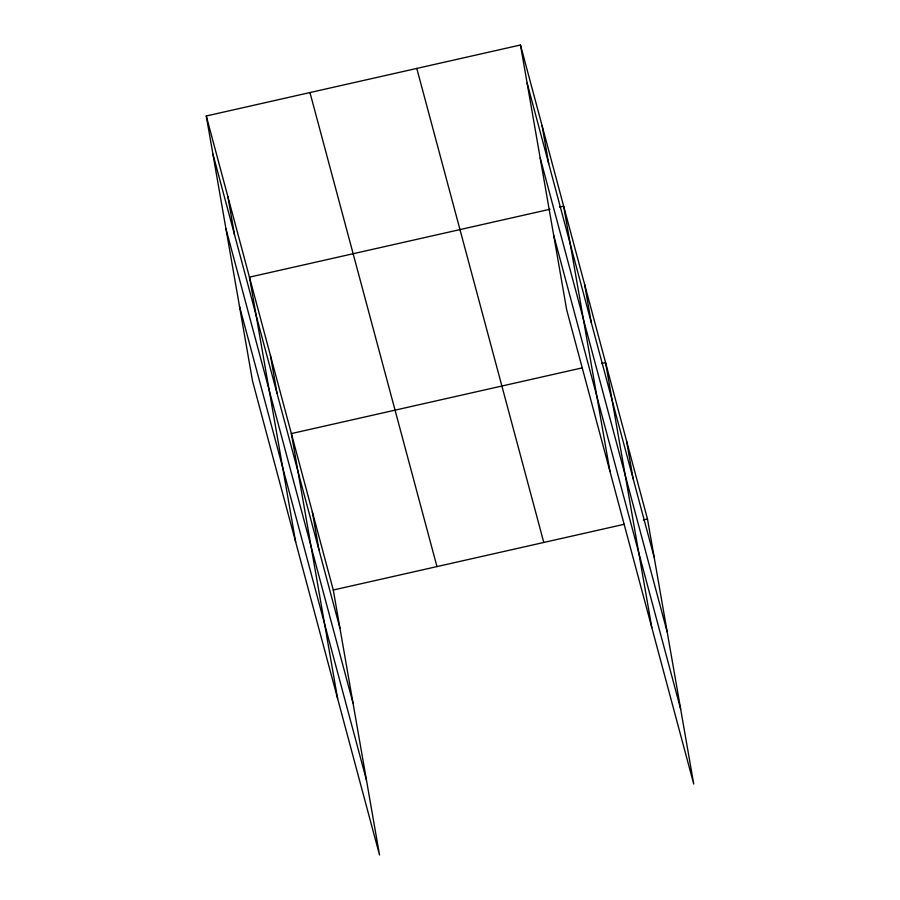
<?xml version="1.0" encoding="UTF-8"?>
<svg xmlns="http://www.w3.org/2000/svg" width="900" height="900" viewBox="0 0 900 900"><rect width="100%" height="100%" fill="white"/><g stroke="black" fill="none" stroke-linecap="round" stroke-linejoin="round"><path stroke-width="1.35" d="M206.269 115.987L333.281 590.018L379.53 855L252.518 380.97L206.269 115.987L520.47 45L647.482 519.03L693.731 784.012L566.719 309.983L520.47 45M550.012 209.25L249.458 277.155L295.695 542.137M559.564 207.09L563.659 206.167L609.908 471.161M582.379 367.841L291.364 433.586L337.613 698.569M601.481 363.521L605.565 362.599L651.814 627.581M333.281 590.018L624.296 524.273M643.387 519.952L647.482 519.03M527.119 83.07L654.131 557.1M540.191 157.95L667.192 631.98M553.658 235.102L680.659 709.133M416.79 68.422L543.791 542.452M309.96 92.554L436.961 566.584M212.917 154.058L339.919 628.087M225.979 228.938L352.991 702.967M239.445 306.09L366.457 780.12M626.524 440.82L633.173 478.89M584.617 284.389L591.255 322.459M542.07 125.584L548.707 163.654M312.322 511.796L318.971 549.866M270.405 355.365L277.054 393.446M227.857 196.571L234.506 234.641"/></g></svg>
